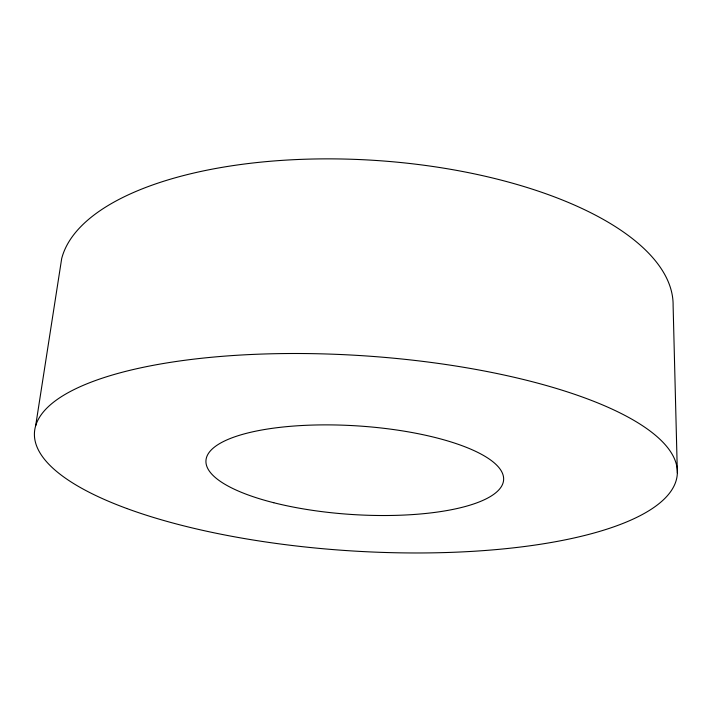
<?xml version="1.0" encoding="UTF-8"?>
<svg xmlns="http://www.w3.org/2000/svg" width="713" height="713" viewBox="0 0 713 713"><rect width="100%" height="100%" fill="white"/><g stroke="black" fill="none" stroke-linecap="round" stroke-linejoin="round"><path stroke-width="1.07" d="M35.65 425.804L61.683 258.596A307.098 128.34 3.7 0 1 383.665 161.013A307.098 128.34 3.7 0 1 673.108 305.556L677.35 472.951M126.7 508.467A322.089 97.752 3.7 0 0 665.719 497.54A322.089 97.752 3.7 0 0 275.227 353.701A322.089 97.752 3.7 0 0 126.7 508.467M273.783 502.736A149.142 44.384 3.7 0 0 503.44 481.257A149.142 44.384 3.7 0 0 287.116 426.606A149.142 44.384 3.7 0 0 273.783 502.736"/></g></svg>
